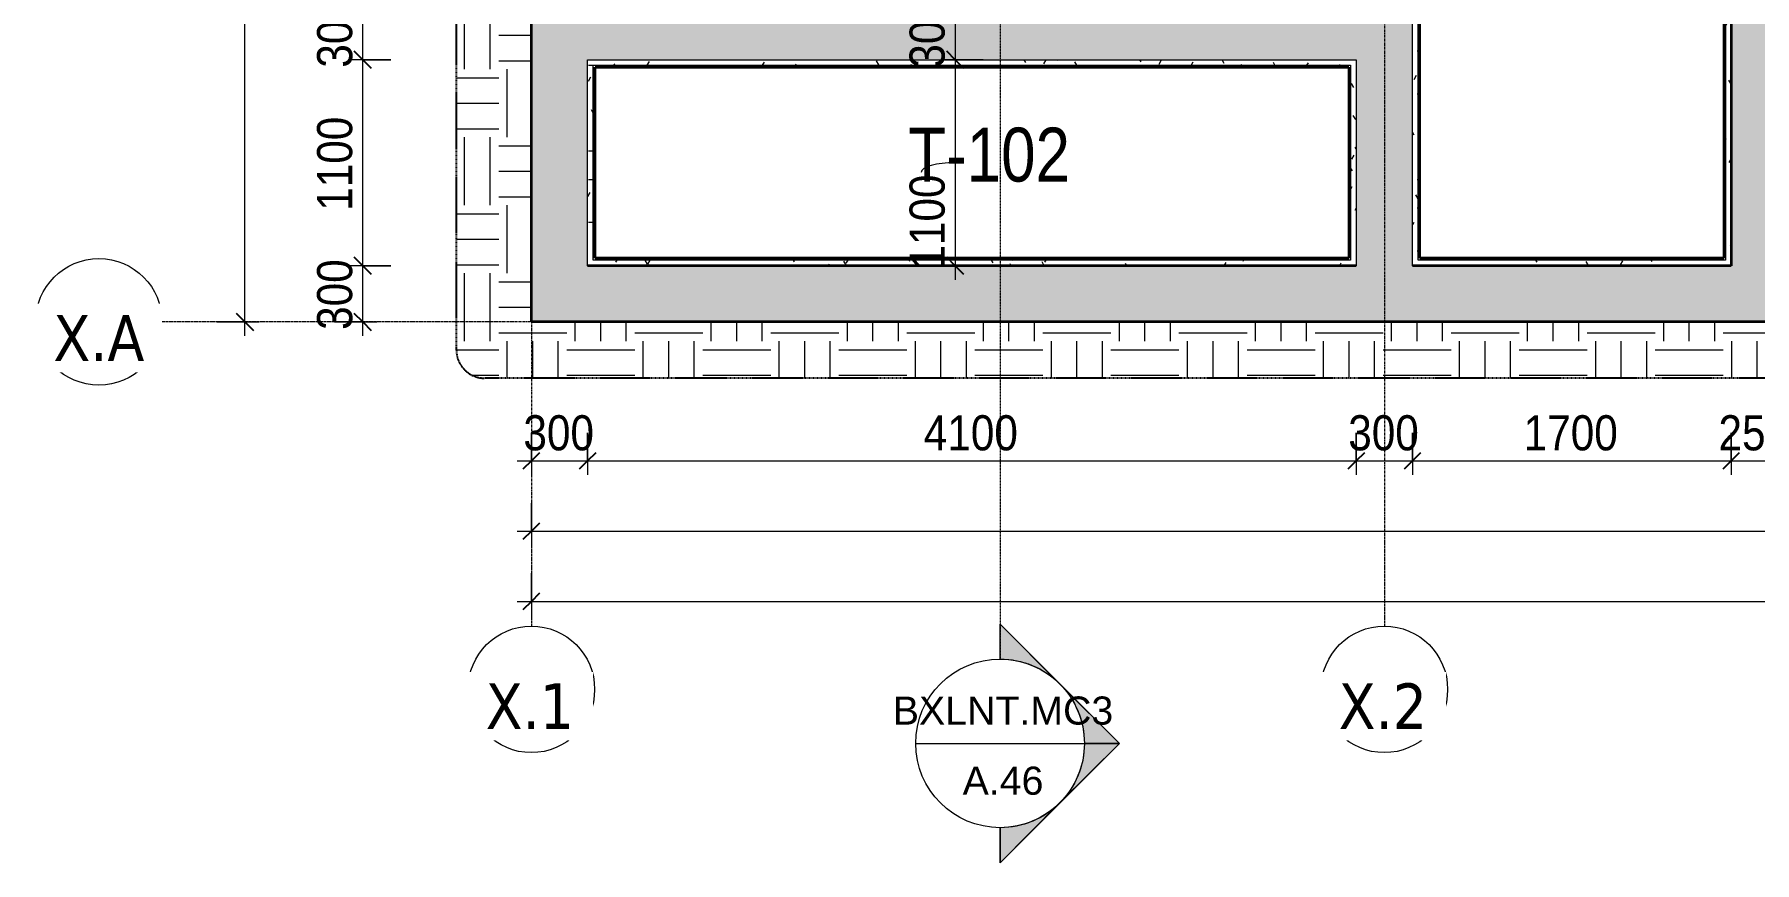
# Model space of a CAD drawing. Header units: millimetres. Extents: x 83532 to 228915, y -7302 to 22802.
# Drawn here: x 83532 to 92708, y 12051 to 16471 of the extents above; entities that cross this region are included whole.
import ezdxf

# ---------------------------------------------------------------- set-up
doc = ezdxf.new("R2010")
doc.units = ezdxf.units.MM
for name, pattern in [('Dash - Tight', [4.5, 3, -1.5]), ('Dash Dot 3_16_', [7.9375, 4.7625, -1.5875, 0, -1.5875]), ('Grid Line', [22.225, 12.7, -3.175, 3.175, -3.175]), ('Hidden', [7.14375, 4.7625, -2.38125])]:
    doc.linetypes.add(name, pattern=pattern)
for name, color, linetype, lineweight in [('A-ANNO-DIMS', 211, 'Continuous', 9), ('A-ANNO-DIMS-75', 211, 'Continuous', 9), ('A-DETL-GENF-1', 9, 'Continuous', 18), ('A-DETL-GENF-2', 92, 'Dash - Tight', 18), ('A-DETL-GENF-3', 92, 'Hidden', 25), ('A-DETL-MEDM', 33, 'Continuous', 35), ('A-DETL-THIN', 151, 'Continuous', 18), ('A-WALL', 113, 'Continuous', 18), ('A-WALL-PATT-1', 111, 'Continuous', 18), ('G-ANNO-SYMB', 111, 'Continuous', 9), ('G-ANNO-SYMB-1', 111, 'Dash Dot 3_16_', 18), ('G-IMPT-1', 7, 'Continuous', 18), ('I-WALL-1', 2, 'Continuous', 35), ('M-EQPM', 50, 'Continuous', 18), ('S-GRID-1', 1, 'Grid Line', 9), ('S-GRID-IDEN', 1, 'Continuous', 9)]:
    doc.layers.add(name, color=color, linetype=linetype, lineweight=lineweight)
doc.styles.add('Arial', font='arial.ttf', dxfattribs={"height": 150})
doc.styles.add('Tahoma_B', font='tahomabd.ttf', dxfattribs={"height": 243.75})
doc.styles.add('UTM Avo', font='', dxfattribs={"width": 0.9, "height": 187.5})
doc.styles.add('VNI-Helve-Condense', font='', dxfattribs={"height": 288})
doc.styles.get('UTM Avo').set_extended_font_data('UTM Avo')
doc.styles.get('VNI-Helve-Condense').set_extended_font_data('VNI-Helve-Condense')
doc.dimstyles.new('1_Dim_chi_tiet_2_5', dxfattribs={"dimscale": 304.8, "dimtxt": 187.368928, "dimasz": 0.295276, "dimexe": 0.246063, "dimexo": 0.0625, "dimgap": 0.024606, "dimtad": 1, "dimdec": 0, "dimrnd": 5, "dimzin": 0, "dimdsep": 46, "dimtxsty": 'UTM Avo', "dimblk1": 'OBLIQUE', "dimblk2": 'OBLIQUE', "dimsah": 1, "dimcen": 0.09, "dimdle": 0.246063, "dimazin": 0, "dimtfac": 1, "dimtdec": 4, "dimtix": 1, "dimtmove": 0, "dimatfit": 3, "dimfxl": 0.492126, "dimfxlon": 1, "dimtvp": 1, "dimtolj": 1, "dimtzin": 0, "dimarcsym": 2})
doc.dimstyles.new('1_Dim_chi_tiet_2_5_1', dxfattribs={"dimscale": 304.8, "dimtxt": 187.368928, "dimasz": 0.295276, "dimexe": 0.246063, "dimexo": 0.0625, "dimgap": 0.024606, "dimtad": 1, "dimdec": 0, "dimrnd": 5, "dimzin": 0, "dimdsep": 46, "dimtxsty": 'UTM Avo', "dimblk1": 'OBLIQUE', "dimblk2": 'OBLIQUE', "dimsah": 1, "dimcen": 0.09, "dimdle": 0.246063, "dimazin": 0, "dimtfac": 1, "dimtdec": 4, "dimtix": 1, "dimtmove": 1, "dimatfit": 3, "dimfxl": 0.492126, "dimfxlon": 1, "dimtvp": 1, "dimtolj": 1, "dimtzin": 0, "dimarcsym": 2})
pattern_1 = [(0, (0, 0), (304.8, 76.2), [25.146, -203.454, 25.146, -203.454, -1219.2]), (0, (0, 0), (304.8, 76.2), [-457.2, 25.146, -432.054, 25.146, -203.454, -533.4]), (0, (0, 0), (304.8, 76.2), [-1143, 25.146, -127.254, 25.146, -355.854]), (120, (114.3, 38.1), (-218.391136, 225.864543), [25.146, -203.454, 25.146, -203.454, -1219.2]), (120, (114.3, 38.1), (-218.391136, 225.864543), [-457.2, 25.146, -432.054, 25.146, -203.454, -533.4]), (120, (114.3, 38.1), (-218.391136, 225.864543), [-1143, 25.146, -127.254, 25.146, -355.854]), (240, (152.4, 190.5), (-86.408864, -302.064543), [25.146, -203.454, 25.146, -203.454, -1219.2]), (240, (152.4, 190.5), (-86.408864, -302.064543), [-457.2, 25.146, -432.054, 25.146, -203.454, -533.4]), (240, (152.4, 190.5), (-86.408864, -302.064543), [-1143, 25.146, -127.254, 25.146, -355.854])]
pattern_2 = [(63.435, (1790.26, 104.33), (-0.0014, 1524.001), [532.463, -2875.304]), (63.435, (266.26, 104.33), (-0.0014, 1524.001), [532.463, -2875.304]), (63.435, (2519.8, 398.8), (-0.0014, 1524.001), [532.463, -2875.304]), (63.435, (995.8, 398.8), (-0.0014, 1524.001), [532.463, -2875.304]), (63.435, (2409.4, 294.83), (-0.0014, 1524.001), [532.463, -2875.304]), (63.435, (885.4, 294.83), (-0.0014, 1524.001), [532.463, -2875.304]), (63.435, (2296.8, 890.1), (-0.0014, 1524.001), [258.802, -3148.965]), (63.435, (772.8, 890.1), (-0.0014, 1524.001), [258.802, -3148.965]), (63.435, (2223.2, 797.95), (-0.0014, 1524.001), [532.463, -2875.304]), (63.435, (699.2, 797.95), (-0.0014, 1524.001), [532.463, -2875.304]), (63.435, (2236.2, 864.1), (-0.0014, 1524.001), [532.463, -2875.304]), (63.435, (712.2, 864.1), (-0.0014, 1524.001), [532.463, -2875.304]), (63.435, (1621.35, 573.94), (-0.0014, 1524.001), [532.463, -2875.304]), (63.435, (97.35, 573.94), (-0.0014, 1524.001), [532.463, -2875.304]), (63.435, (1634.34, 651.9), (-0.0014, 1524.001), [532.463, -2875.304]), (63.435, (110.34, 651.9), (-0.0014, 1524.001), [532.463, -2875.304]), (63.435, (1637.84, 708.1), (-0.0014, 1524.001), [532.463, -2875.304]), (63.435, (113.84, 708.1), (-0.0014, 1524.001), [532.463, -2875.304])]

# ---------------------------------------------------------------- blocks, each defined once
blk = doc.blocks.new('TKTC_BE NGAM TANG HAM_260130 - TKTC_XREF_260130_MB BE NGAM TANG HAM_dwg-4017279-TKCS_BỂ XLNT - MẶT BẰNG ĐÁY BỂ')
at = {"layer": 'G-IMPT-1', "insert": (-114527.1, -148798.2), "char_height": 288, "width": 1097.641, "attachment_point": 2, "line_spacing_factor": 1.081022, "style": 'VNI-Helve-Condense'}
blk.add_mtext('T-102', dxfattribs=at)
blk = doc.blocks.new('TKTC_BE NGAM TANG HAM_260130 - TKTC_BE NGAM TANG HAM_260130-2131746-TKCS_BỂ XLNT - MẶT BẰNG ĐÁY BỂ')
blk.add_blockref('TKTC_BE NGAM TANG HAM_260130 - TKTC_XREF_260130_MB BE NGAM TANG HAM_dwg-4017279-TKCS_BỂ XLNT - MẶT BẰNG ĐÁY BỂ', (169499.1, 147535))
blk = doc.blocks.new('BORDER VIEW - BORDER VIEW-3417079-TKCS_BỂ XLNT - MẶT BẰNG ĐÁY BỂ')
at = {"layer": 'A-DETL-GENF-3'}
for p, q in [((0, 150), (0, 6669)), ((15844.7, 0), (150, 0))]:
    blk.add_line(p, q, dxfattribs=at)
blk.add_arc((150, 150), 150, 180, 270, dxfattribs=at)
blk = doc.blocks.new('Section - M_Section Head - Filled-352373-TKCS_BỂ XLNT - MẶT BẰNG ĐÁY BỂ')
at = {"layer": 'G-ANNO-SYMB'}
h = blk.add_hatch(color=256, dxfattribs=at)
edge = h.paths.add_edge_path()
edge.add_line((-6, 8.49), (-6, 6))
edge.add_arc((-6, 0), 6, 90, 135)
edge.add_line((-10.24, 4.24), (-6, 8.49))
h = blk.add_hatch(color=256, dxfattribs=at)
edge = h.paths.add_edge_path()
edge.add_line((-6, 8.49), (-1.76, 4.24))
edge.add_arc((-6, 0), 6, 45, 90)
edge.add_line((-6, 6), (-6, 8.49))
h = blk.add_hatch(color=256, dxfattribs=at)
edge = h.paths.add_edge_path()
edge.add_line((-14.49, 0), (-10.24, 4.24))
edge.add_arc((-6, 0), 6, 135, 180)
edge.add_line((-12, 0), (-14.49, 0))
h = blk.add_hatch(color=256, dxfattribs=at)
edge = h.paths.add_edge_path()
edge.add_line((2.49, 0), (0, 0))
edge.add_arc((-6, 0), 6, 360, 405)
edge.add_line((-1.76, 4.24), (2.49, 0))
for p, q in [((-6, 8.49), (-14.49, 0)), ((-6, 8.49), (-10.24, 4.24)), ((-6, 8.49), (2.49, 0)), ((-6, 6), (-6, 8.49)), ((-6, 8.49), (-6, 6)), ((-1.76, 4.24), (-6, 8.49)), ((-10.24, 4.24), (-14.49, 0)), ((2.49, 0), (-1.76, 4.24)), ((-14.49, 0), (-12, 0)), ((0, 0), (2.49, 0)), ((-12, 0), (-14.49, 0)), ((0, 0), (2.49, 0))]:
    blk.add_line(p, q, dxfattribs=at)
for start, end in [(360, 180), (90, 135), (45, 90), (135, 180), (360, 45), (180, 360)]:
    blk.add_arc((-6, 0), 6, start, end, dxfattribs=at)
blk = doc.blocks.new('Grid - M_Grid Head - Circle-353313-TKCS_BỂ XLNT - MẶT BẰNG ĐÁY BỂ')
at = {"layer": 'S-GRID-IDEN'}
blk.add_circle((0, 0), 4.5, dxfattribs=at)
blk = doc.blocks.new('DIMBLOCK1-TKCS_BỂ XLNT - MẶT BẰNG ĐÁY BỂ')
at = {"layer": 'A-ANNO-DIMS-75'}
for p, q in [((86182.6, 13970.3), (86182.6, 13745.3)), ((86182.6, 13820.3), (86182.6, 13970.3)), ((101032.6, 13970.3), (101032.6, 13745.3)), ((101032.6, 13820.3), (101032.6, 13970.3)), ((86107.6, 13820.3), (101032.6, 13820.3))]:
    blk.add_line(p, q, dxfattribs=at)
at = {"layer": 'A-ANNO-DIMS-75', "lineweight": 25}
for p, q in [((86182.6, 13820.3), (86227.6, 13865.3)), ((101032.6, 13820.3), (101077.6, 13865.3)), ((86182.6, 13820.3), (86137.6, 13775.3)), ((101032.6, 13820.3), (100987.6, 13775.3))]:
    blk.add_line(p, q, dxfattribs=at)
at = {"layer": 'A-ANNO-DIMS-75', "color": 0, "insert": (93286.6, 14063.9), "char_height": 187.5, "width": 770.294, "attachment_point": 1, "line_spacing_factor": 1.110334, "style": 'UTM Avo'}
blk.add_mtext('14850', dxfattribs=at)
blk = doc.blocks.new('_Oblique')
at = {"color": 0, "linetype": 'ByBlock', "lineweight": -2}
blk.add_line((-0.5, -0.5), (0.5, 0.5), dxfattribs=at)
blk = doc.blocks.new('DIMBLOCK3-TKCS_BỂ XLNT - MẶT BẰNG ĐÁY BỂ')
at = {"layer": 'A-ANNO-DIMS-75'}
for p, q in [((86182.6, 13595.3), (86182.6, 13370.3)), ((86182.6, 13445.3), (86182.6, 13595.3)), ((101332.6, 13595.3), (101332.6, 13370.3)), ((101332.6, 13445.3), (101332.6, 13595.3)), ((86107.6, 13445.3), (101407.6, 13445.3))]:
    blk.add_line(p, q, dxfattribs=at)
at = {"layer": 'A-ANNO-DIMS-75', "lineweight": 25}
for p, q in [((86182.6, 13445.3), (86227.6, 13490.3)), ((101332.6, 13445.3), (101377.6, 13490.3)), ((86182.6, 13445.3), (86137.6, 13400.3)), ((101332.6, 13445.3), (101287.6, 13400.3))]:
    blk.add_line(p, q, dxfattribs=at)
at = {"layer": 'A-ANNO-DIMS-75', "color": 0, "insert": (93436.6, 13688.9), "char_height": 187.5, "width": 770.294, "attachment_point": 1, "line_spacing_factor": 1.110334, "style": 'UTM Avo'}
blk.add_mtext('15150', dxfattribs=at)
blk = doc.blocks.new('DIMBLOCK23-TKCS_BỂ XLNT - MẶT BẰNG ĐÁY BỂ')
at = {"layer": 'A-ANNO-DIMS-75'}
for p, q in [((86182.6, 14345.3), (86182.6, 14120.3)), ((86182.6, 14195.3), (86182.6, 14345.3)), ((86482.6, 14345.3), (86482.6, 14120.3)), ((86482.6, 14195.3), (86482.6, 14345.3)), ((86107.6, 14195.3), (86482.6, 14195.3))]:
    blk.add_line(p, q, dxfattribs=at)
at = {"layer": 'A-ANNO-DIMS-75', "lineweight": 25}
for p, q in [((86182.6, 14195.3), (86227.6, 14240.3)), ((86482.6, 14195.3), (86527.6, 14240.3)), ((86182.6, 14195.3), (86137.6, 14150.3)), ((86482.6, 14195.3), (86437.6, 14150.3))]:
    blk.add_line(p, q, dxfattribs=at)
at = {"layer": 'A-ANNO-DIMS-75', "color": 0, "insert": (86140, 14438.9), "char_height": 187.5, "width": 462.177, "attachment_point": 1, "line_spacing_factor": 1.110334, "style": 'UTM Avo'}
blk.add_mtext('300', dxfattribs=at)
blk = doc.blocks.new('DIMBLOCK24-TKCS_BỂ XLNT - MẶT BẰNG ĐÁY BỂ')
at = {"layer": 'A-ANNO-DIMS-75'}
for p, q in [((86482.6, 14345.3), (86482.6, 14120.3)), ((86482.6, 14195.3), (86482.6, 14345.3)), ((90582.6, 14345.3), (90582.6, 14120.3)), ((90582.6, 14195.3), (90582.6, 14345.3)), ((86482.6, 14195.3), (90582.6, 14195.3))]:
    blk.add_line(p, q, dxfattribs=at)
at = {"layer": 'A-ANNO-DIMS-75', "lineweight": 25}
for p, q in [((86482.6, 14195.3), (86527.6, 14240.3)), ((90582.6, 14195.3), (90627.6, 14240.3)), ((86482.6, 14195.3), (86437.6, 14150.3)), ((90582.6, 14195.3), (90537.6, 14150.3))]:
    blk.add_line(p, q, dxfattribs=at)
at = {"layer": 'A-ANNO-DIMS-75', "color": 0, "insert": (88275.8, 14438.9), "char_height": 187.5, "width": 616.236, "attachment_point": 1, "line_spacing_factor": 1.110334, "style": 'UTM Avo'}
blk.add_mtext('4100', dxfattribs=at)
blk = doc.blocks.new('DIMBLOCK25-TKCS_BỂ XLNT - MẶT BẰNG ĐÁY BỂ')
at = {"layer": 'A-ANNO-DIMS-75'}
for p, q in [((90582.6, 14345.3), (90582.6, 14120.3)), ((90582.6, 14195.3), (90582.6, 14345.3)), ((90882.6, 14345.3), (90882.6, 14120.3)), ((90882.6, 14195.3), (90882.6, 14345.3)), ((90582.6, 14195.3), (90882.6, 14195.3))]:
    blk.add_line(p, q, dxfattribs=at)
at = {"layer": 'A-ANNO-DIMS-75', "lineweight": 25}
for p, q in [((90582.6, 14195.3), (90627.6, 14240.3)), ((90882.6, 14195.3), (90927.6, 14240.3)), ((90582.6, 14195.3), (90537.6, 14150.3)), ((90882.6, 14195.3), (90837.6, 14150.3))]:
    blk.add_line(p, q, dxfattribs=at)
at = {"layer": 'A-ANNO-DIMS-75', "color": 0, "insert": (90540, 14438.9), "char_height": 187.5, "width": 462.177, "attachment_point": 1, "line_spacing_factor": 1.110334, "style": 'UTM Avo'}
blk.add_mtext('300', dxfattribs=at)
blk = doc.blocks.new('DIMBLOCK26-TKCS_BỂ XLNT - MẶT BẰNG ĐÁY BỂ')
at = {"layer": 'A-ANNO-DIMS-75'}
for p, q in [((90882.6, 14345.3), (90882.6, 14120.3)), ((90882.6, 14195.3), (90882.6, 14345.3)), ((92582.6, 14345.3), (92582.6, 14120.3)), ((92582.6, 14195.3), (92582.6, 14345.3)), ((90882.6, 14195.3), (92582.6, 14195.3))]:
    blk.add_line(p, q, dxfattribs=at)
at = {"layer": 'A-ANNO-DIMS-75', "lineweight": 25}
for p, q in [((90882.6, 14195.3), (90927.6, 14240.3)), ((92582.6, 14195.3), (92627.6, 14240.3)), ((90882.6, 14195.3), (90837.6, 14150.3)), ((92582.6, 14195.3), (92537.6, 14150.3))]:
    blk.add_line(p, q, dxfattribs=at)
at = {"layer": 'A-ANNO-DIMS-75', "color": 0, "insert": (91475.8, 14438.9), "char_height": 187.5, "width": 616.236, "attachment_point": 1, "line_spacing_factor": 1.110334, "style": 'UTM Avo'}
blk.add_mtext('1700', dxfattribs=at)
blk = doc.blocks.new('DIMBLOCK27-TKCS_BỂ XLNT - MẶT BẰNG ĐÁY BỂ')
at = {"layer": 'A-ANNO-DIMS-75'}
for p, q in [((92582.6, 14345.3), (92582.6, 14120.3)), ((92582.6, 14195.3), (92582.6, 14345.3)), ((92832.6, 14345.3), (92832.6, 14120.3)), ((92832.6, 14195.3), (92832.6, 14345.3)), ((92582.6, 14195.3), (92832.6, 14195.3))]:
    blk.add_line(p, q, dxfattribs=at)
at = {"layer": 'A-ANNO-DIMS-75', "lineweight": 25}
for p, q in [((92582.6, 14195.3), (92627.6, 14240.3)), ((92832.6, 14195.3), (92877.6, 14240.3)), ((92582.6, 14195.3), (92537.6, 14150.3)), ((92832.6, 14195.3), (92787.6, 14150.3))]:
    blk.add_line(p, q, dxfattribs=at)
at = {"layer": 'A-ANNO-DIMS-75', "color": 0, "insert": (92515, 14438.9), "char_height": 187.5, "width": 462.177, "attachment_point": 1, "line_spacing_factor": 1.110334, "style": 'UTM Avo'}
blk.add_mtext('250', dxfattribs=at)
blk = doc.blocks.new('DIMBLOCK34-TKCS_BỂ XLNT - MẶT BẰNG ĐÁY BỂ')
at = {"layer": 'A-ANNO-DIMS-75'}
for p, q in [((85433, 15236.9), (85208, 15236.9)), ((85283, 14861.9), (85283, 15236.9)), ((85283, 15236.9), (85433, 15236.9)), ((85133, 14936.9), (85358, 14936.9)), ((85283, 14936.9), (85133, 14936.9))]:
    blk.add_line(p, q, dxfattribs=at)
at = {"layer": 'A-ANNO-DIMS-75', "lineweight": 25}
for p, q in [((85283, 15236.9), (85238, 15281.9)), ((85283, 15236.9), (85328, 15191.9)), ((85283, 14936.9), (85238, 14981.9)), ((85283, 14936.9), (85328, 14891.9))]:
    blk.add_line(p, q, dxfattribs=at)
at = {"layer": 'A-ANNO-DIMS-75', "color": 0, "insert": (85039.4, 14894.4), "char_height": 187.5, "width": 462.177, "attachment_point": 1, "rotation": 90, "line_spacing_factor": 1.110334, "style": 'UTM Avo'}
blk.add_mtext('300', dxfattribs=at)
blk = doc.blocks.new('DIMBLOCK35-TKCS_BỂ XLNT - MẶT BẰNG ĐÁY BỂ')
at = {"layer": 'A-ANNO-DIMS-75'}
for p, q in [((85433, 16336.3), (85208, 16336.3)), ((85283, 15236.9), (85283, 16336.3)), ((85283, 16336.3), (85433, 16336.3)), ((85433, 15236.9), (85208, 15236.9)), ((85283, 15236.9), (85433, 15236.9))]:
    blk.add_line(p, q, dxfattribs=at)
at = {"layer": 'A-ANNO-DIMS-75', "lineweight": 25}
for p, q in [((85283, 16336.3), (85238, 16381.3)), ((85283, 16336.3), (85328, 16291.3)), ((85283, 15236.9), (85238, 15281.9)), ((85283, 15236.9), (85328, 15191.9))]:
    blk.add_line(p, q, dxfattribs=at)
at = {"layer": 'A-ANNO-DIMS-75', "color": 0, "insert": (85039.4, 15529.9), "char_height": 187.5, "width": 616.236, "attachment_point": 1, "rotation": 90, "line_spacing_factor": 1.110334, "style": 'UTM Avo'}
blk.add_mtext('1100', dxfattribs=at)
blk = doc.blocks.new('DIMBLOCK36-TKCS_BỂ XLNT - MẶT BẰNG ĐÁY BỂ')
at = {"layer": 'A-ANNO-DIMS-75'}
for p, q in [((85433, 16636.3), (85208, 16636.3)), ((85283, 16336.3), (85283, 16636.3)), ((85283, 16636.3), (85433, 16636.3)), ((85433, 16336.3), (85208, 16336.3)), ((85283, 16336.3), (85433, 16336.3))]:
    blk.add_line(p, q, dxfattribs=at)
at = {"layer": 'A-ANNO-DIMS-75', "lineweight": 25}
for p, q in [((85283, 16636.3), (85238, 16681.3)), ((85283, 16636.3), (85328, 16591.3)), ((85283, 16336.3), (85238, 16381.3)), ((85283, 16336.3), (85328, 16291.3))]:
    blk.add_line(p, q, dxfattribs=at)
at = {"layer": 'A-ANNO-DIMS-75', "color": 0, "insert": (85039.4, 16293.7), "char_height": 187.5, "width": 462.177, "attachment_point": 1, "rotation": 90, "line_spacing_factor": 1.110334, "style": 'UTM Avo'}
blk.add_mtext('300', dxfattribs=at)
blk = doc.blocks.new('DIMBLOCK39-TKCS_BỂ XLNT - MẶT BẰNG ĐÁY BỂ')
at = {"layer": 'A-ANNO-DIMS-75', "lineweight": 25}
for p, q in [((84654.7, 21086.9), (84609.7, 21131.9)), ((84654.7, 21086.9), (84699.7, 21041.9)), ((84654.7, 14936.9), (84609.7, 14981.9)), ((84654.7, 14936.9), (84699.7, 14891.9))]:
    blk.add_line(p, q, dxfattribs=at)
at = {"layer": 'A-ANNO-DIMS-75'}
for p, q in [((84654.7, 14861.9), (84654.7, 21161.9)), ((84504.7, 21086.9), (84729.7, 21086.9)), ((84654.7, 21086.9), (84504.7, 21086.9)), ((84504.7, 14936.9), (84729.7, 14936.9)), ((84654.7, 14936.9), (84504.7, 14936.9))]:
    blk.add_line(p, q, dxfattribs=at)
at = {"layer": 'A-ANNO-DIMS-75', "color": 0, "insert": (84411.1, 17755.2), "char_height": 187.5, "width": 616.236, "attachment_point": 1, "rotation": 90, "line_spacing_factor": 1.110334, "style": 'UTM Avo'}
blk.add_mtext('6150', dxfattribs=at)
blk = doc.blocks.new('DIMBLOCK43-TKCS_BỂ XLNT - MẶT BẰNG ĐÁY BỂ')
at = {"layer": 'A-ANNO-DIMS-75'}
for p, q in [((88593.3, 16636.3), (88368.3, 16636.3)), ((88443.3, 16636.3), (88443.3, 16336.3)), ((88443.3, 16636.3), (88593.3, 16636.3)), ((88593.3, 16336.3), (88368.3, 16336.3)), ((88443.3, 16336.3), (88593.3, 16336.3))]:
    blk.add_line(p, q, dxfattribs=at)
at = {"layer": 'A-ANNO-DIMS-75', "lineweight": 25}
for p, q in [((88443.3, 16636.3), (88398.3, 16681.3)), ((88443.3, 16636.3), (88488.3, 16591.3)), ((88443.3, 16336.3), (88398.3, 16381.3)), ((88443.3, 16336.3), (88488.3, 16291.3))]:
    blk.add_line(p, q, dxfattribs=at)
at = {"layer": 'A-ANNO-DIMS-75', "color": 0, "insert": (88199.7, 16293.7), "char_height": 187.5, "width": 462.177, "attachment_point": 1, "rotation": 90, "line_spacing_factor": 1.110334, "style": 'UTM Avo'}
blk.add_mtext('300', dxfattribs=at)
blk = doc.blocks.new('DIMBLOCK44-TKCS_BỂ XLNT - MẶT BẰNG ĐÁY BỂ')
at = {"layer": 'A-ANNO-DIMS-75'}
for p, q in [((88593.3, 16336.3), (88368.3, 16336.3)), ((88443.3, 16336.3), (88443.3, 15161.9)), ((88443.3, 16336.3), (88593.3, 16336.3)), ((88593.3, 15236.9), (88368.3, 15236.9)), ((88443.3, 15236.9), (88593.3, 15236.9))]:
    blk.add_line(p, q, dxfattribs=at)
at = {"layer": 'A-ANNO-DIMS-75', "lineweight": 25}
for p, q in [((88443.3, 16336.3), (88398.3, 16381.3)), ((88443.3, 16336.3), (88488.3, 16291.3)), ((88443.3, 15236.9), (88398.3, 15281.9)), ((88443.3, 15236.9), (88488.3, 15191.9))]:
    blk.add_line(p, q, dxfattribs=at)
at = {"layer": 'A-ANNO-DIMS-75'}
blk.add_ellipse((88443.3, 15735.1), major_axis=(181, 0), ratio=0.284851, start_param=1.570796, end_param=3.141593, dxfattribs=at)
at = {"layer": 'A-ANNO-DIMS-75', "color": 0, "insert": (88199.7, 15221.5), "char_height": 187.5, "width": 616.236, "attachment_point": 1, "rotation": 90, "line_spacing_factor": 1.110334, "style": 'UTM Avo'}
blk.add_mtext('1100', dxfattribs=at)

msp = doc.modelspace()

# ---------------------------------------------------------------- hatches: boundary and pattern name
at = {"layer": 'A-DETL-GENF-1'}
h = msp.add_hatch(dxfattribs=at)
h.set_pattern_fill('FP_4', color=256, style=0, pattern_type=2)
h.set_pattern_definition([(0, (0, 0), (362.902, 362.902), [362.902, -362.902]), (0, (0, 136.1), (362.902, 362.902), [362.902, -362.902]), (0, (0, 272.18), (362.902, 362.902), [362.902, -362.902]), (90, (45.36, 317.54), (-362.902, 362.902), [362.902, -362.902]), (90, (181.45, 317.54), (-362.902, 362.902), [362.902, -362.902]), (90, (317.54, 317.54), (-362.902, 362.902), [362.902, -362.902])])
h.paths.add_polyline_path([(93867.2, 14636.9), (101627.3, 14636.9), (101666.1, 14642), (101702.3, 14657), (101733.4, 14680.9), (101757.2, 14711.9), (101772.2, 14748.1), (101777.3, 14786.9), (101777.3, 21306), (101772.2, 21344.8), (101757.2, 21381), (101733.4, 21412), (101702.3, 21435.9), (101666.1, 21450.9), (101627.3, 21456), (101332.6, 21456), (101332.6, 14936.9), (86182.6, 14936.9), (86182.6, 21456), (85932.6, 21456), (85893.7, 21450.9), (85857.6, 21435.9), (85826.5, 21412), (85802.7, 21381), (85787.7, 21344.8), (85782.6, 21306), (85782.6, 14786.9), (85787.7, 14748.1), (85802.7, 14711.9), (85826.5, 14680.9), (85857.6, 14657), (85893.7, 14642), (85932.6, 14636.9), (91764.1, 14636.9)])
h = msp.add_hatch(dxfattribs=at)
h.set_pattern_fill('FP_3', color=256, style=0, pattern_type=2)
h.set_pattern_definition([(50, (0, 0), (546.5526, -47.8174), [57.15, -628.65]), (355, (0, 0), (-105.7283, 573.17), [45.72, -502.92]), (100.451, (45.55, -4), (440.8275, 525.35), [48.57, -534.27]), (46.184, (0, 152.4), (813.2367, -126.1284), [85.725, -942.975]), (96.636, (67.8, 141.9), (712.2074, 742.2826), [72.855, -801.405]), (351.184, (0, 152.4), (712.215, 742.276), [68.58, -754.38]), (21, (76.2, 114.3), (454.8433, -306.796), [57.15, -628.65]), (326, (76.2, 114.3), (185.4063, 552.5638), [45.72, -502.92]), (71.451, (114.1, 88.73), (640.2512, 245.764), [48.57, -534.27]), (37.5, (0, 0), (9.26637, 253.66504), [5.029, -491.795, 5.029, -505.511, -504.825]), (37.5, (0, 0), (9.26637, 253.66504), [-1007.364, 5.029, -499.796]), (7.5, (0, 0), (200.45944, 300.5414), [5.029, -286.055, 5.029, -480.365, -192.405]), (7.5, (0, 0), (200.45944, 300.5414), [-776.478, 5.029, -187.376]), (327.5, (-169.93, 0), (406.77284, -17.18643), [5.029, -185.471, 5.029, -589.331, -788.67]), (327.5, (-169.93, 0), (406.77284, -17.18643), [-784.86, 5.029, -783.641]), (317.5, (-246.13, 0), (444.3881, 76.2803), [5.029, -242.621, 5.029, -389.687, -560.07]), (317.5, (-246.13, 0), (444.3881, 76.2803), [-642.366, 5.029, -555.041]), (45, (0, 0), (-188.5854, 188.5854), []), (45, (0, 285.75), (-188.5854, 188.5854), [])])
h.paths.add_polyline_path([(89660.9, 14936.9), (101332.6, 14936.9), (101332.6, 21087.2), (86182.6, 21087.2), (86182.6, 14936.9), (87557.8, 14936.9)])
h.paths.add_polyline_path([(89660.9, 15236.9), (86482.6, 15236.9), (86482.6, 16336.3), (90582.6, 16336.3), (90582.6, 15236.9)])
h.paths.add_polyline_path([(94767.6, 15236.9), (94767.6, 20787.2), (97782.6, 20787.2), (97782.6, 15236.9), (95970.4, 15236.9)])
h.paths.add_polyline_path([(90882.6, 15236.9), (90882.6, 20787.2), (92582.6, 20787.2), (92582.6, 15236.9), (91764.1, 15236.9)])
h.paths.add_polyline_path([(92832.6, 15236.9), (92832.6, 20787.2), (94517.6, 20787.2), (94517.6, 15236.9), (93867.2, 15236.9)])
h.paths.add_polyline_path([(98032.6, 15236.9), (98032.6, 17536.9), (99582.6, 17536.9), (99582.6, 15236.9), (98073.5, 15236.9)])
h.paths.add_polyline_path([(99832.6, 15236.9), (99832.6, 17536.9), (101032.6, 17536.9), (101032.6, 15236.9), (100176.6, 15236.9)])
h.paths.add_polyline_path([(89232.6, 16636.3), (88132.6, 16636.3), (88132.6, 19036.9), (89232.6, 19036.9), (89232.6, 17845)])
h.paths.add_polyline_path([(87882.6, 16636.3), (86482.6, 16636.3), (86482.6, 20786.9), (87882.6, 20786.9), (87882.6, 17845)])
h.paths.add_polyline_path([(90582.6, 16636.3), (89482.6, 16636.3), (89482.6, 19036.9), (90582.6, 19036.9), (90582.6, 17845)])
h.paths.add_polyline_path([(98073.5, 17786.9), (98032.6, 17786.9), (98032.6, 20787.2), (101032.6, 20787.2), (101032.6, 17786.9), (100176.6, 17786.9)])
h.paths.add_polyline_path([(90582.6, 19286.9), (88132.6, 19286.9), (88132.6, 20786.9), (90582.6, 20786.9), (90582.6, 19720.1)])
at = {"layer": 'A-WALL-PATT-1'}
h = msp.add_hatch(dxfattribs=at)
h.set_pattern_fill('FP_1', color=256, style=0, pattern_type=2)
h.set_pattern_definition(pattern_1)
h.paths.add_polyline_path([(90912.6, 15236.9), (90912.6, 20786.9), (90882.6, 20786.9), (90882.6, 15236.9)])
h = msp.add_hatch(dxfattribs=at)
h.set_pattern_fill('FP_2', color=256, style=0, pattern_type=2)
h.set_pattern_definition(pattern_2)
h.paths.add_polyline_path([(90912.6, 15266.9), (90922.6, 15266.9), (90922.6, 20756.9), (90912.6, 20756.9), (90912.6, 15970)])
h = msp.add_hatch(dxfattribs=at)
h.set_pattern_fill('FP_2', color=256, style=0, pattern_type=2)
h.set_pattern_definition(pattern_2)
h.paths.add_polyline_path([(92552.6, 15276.9), (92552.6, 20746.9), (92542.6, 20746.9), (92542.6, 15276.9)])
h = msp.add_hatch(dxfattribs=at)
h.set_pattern_fill('FP_1', color=256, style=0, pattern_type=2)
h.set_pattern_definition(pattern_1)
h.paths.add_polyline_path([(92582.6, 15266.9), (92582.6, 20756.9), (92552.6, 20756.9), (92552.6, 15266.9)])
h = msp.add_hatch(dxfattribs=at)
h.set_pattern_fill('FP_1', color=256, style=0, pattern_type=2)
h.set_pattern_definition(pattern_1)
h.paths.add_polyline_path([(86512.6, 15236.9), (86512.6, 16336.3), (86482.6, 16336.3), (86482.6, 15236.9)])
h = msp.add_hatch(dxfattribs=at)
h.set_pattern_fill('FP_1', color=256, style=0, pattern_type=2)
h.set_pattern_definition(pattern_1)
h.paths.add_polyline_path([(90552.6, 16306.3), (90552.6, 16336.3), (86512.6, 16336.3), (86512.6, 16306.3), (90542.6, 16306.3)])
h = msp.add_hatch(dxfattribs=at)
h.set_pattern_fill('FP_1', color=256, style=0, pattern_type=2)
h.set_pattern_definition(pattern_1)
h.paths.add_polyline_path([(90582.6, 15266.9), (90582.6, 16336.3), (90552.6, 16336.3), (90552.6, 15266.9)])
h = msp.add_hatch(dxfattribs=at)
h.set_pattern_fill('FP_2', color=256, style=0, pattern_type=2)
h.set_pattern_definition(pattern_2)
h.paths.add_polyline_path([(86512.6, 15266.9), (86522.6, 15266.9), (86522.6, 16306.3), (86512.6, 16306.3), (86512.6, 15970)])
h = msp.add_hatch(dxfattribs=at)
h.set_pattern_fill('FP_2', color=256, style=0, pattern_type=2)
h.set_pattern_definition(pattern_2)
h.paths.add_polyline_path([(90542.6, 16296.3), (90542.6, 16306.3), (86522.6, 16306.3), (86522.6, 16296.3), (89660.9, 16296.3)])
h = msp.add_hatch(dxfattribs=at)
h.set_pattern_fill('FP_1', color=256, style=0, pattern_type=2)
h.set_pattern_definition(pattern_1)
h.paths.add_polyline_path([(90582.6, 15236.9), (90582.6, 15266.9), (86512.6, 15266.9), (86512.6, 15236.9), (89660.9, 15236.9)])
h = msp.add_hatch(dxfattribs=at)
h.set_pattern_fill('FP_1', color=256, style=0, pattern_type=2)
h.set_pattern_definition(pattern_1)
h.paths.add_polyline_path([(92582.6, 15236.9), (92582.6, 15266.9), (90912.6, 15266.9), (90912.6, 15236.9), (91764.1, 15236.9)])

# ---------------------------------------------------------------- linework, layer by layer
at = {"layer": 'A-DETL-MEDM'}
for p, q in [((86182.6, 14936.9), (86182.6, 21456)), ((92582.6, 20787.2), (92582.6, 15236.9)), ((90582.6, 15236.9), (86482.6, 15236.9)), ((92582.6, 15236.9), (90882.6, 15236.9)), ((101332.6, 14936.9), (86182.6, 14936.9))]:
    msp.add_line(p, q, dxfattribs=at)
at = {"layer": 'A-DETL-THIN'}
for p, q in [((90882.6, 15236.9), (90882.6, 20787.2)), ((86482.6, 15236.9), (86482.6, 16336.3)), ((86482.6, 16336.3), (90582.6, 16336.3)), ((90582.6, 16336.3), (90582.6, 15236.9))]:
    msp.add_line(p, q, dxfattribs=at)
at = {"layer": 'A-WALL'}
for p, q in [((90912.6, 15266.9), (90912.6, 20756.9)), ((92552.6, 20756.9), (92552.6, 15266.9)), ((86512.6, 15266.9), (86512.6, 16306.3)), ((86512.6, 16306.3), (90552.6, 16306.3)), ((90552.6, 16306.3), (90552.6, 15266.9)), ((90552.6, 15266.9), (86512.6, 15266.9)), ((92552.6, 15266.9), (90912.6, 15266.9))]:
    msp.add_line(p, q, dxfattribs=at)
at = {"layer": 'G-ANNO-SYMB'}
msp.add_line((88232.6, 12687.7), (89132.6, 12687.7), dxfattribs=at)
at = {"layer": 'G-ANNO-SYMB-1'}
msp.add_line((88682.6, 22221.6), (88682.6, 13137.7), dxfattribs=at)
at = {"layer": 'I-WALL-1'}
for p, q in [((90922.6, 15276.9), (90922.6, 20746.9)), ((92542.6, 20746.9), (92542.6, 15276.9)), ((86522.6, 15276.9), (86522.6, 16296.3)), ((86522.6, 16296.3), (90542.6, 16296.3)), ((90542.6, 16296.3), (90542.6, 15276.9)), ((90542.6, 15276.9), (86522.6, 15276.9)), ((92542.6, 15276.9), (90922.6, 15276.9))]:
    msp.add_line(p, q, dxfattribs=at)
at = {"layer": 'S-GRID-1'}
for p, q in [((86182.6, 19716.3), (86182.6, 15188.3)), ((90732.6, 19716.3), (90732.6, 15188.3)), ((86182.6, 15188.3), (86182.6, 13313.3)), ((90732.6, 15188.3), (90732.6, 13313.3)), ((101464.9, 14936.9), (86088.1, 14936.9))]:
    msp.add_line(p, q, dxfattribs=at)

# ---------------------------------------------------------------- block references
at = {"layer": 'A-DETL-GENF-2'}
msp.add_blockref('BORDER VIEW - BORDER VIEW-3417079-TKCS_BỂ XLNT - MẶT BẰNG ĐÁY BỂ', (85782.6, 14636.9), dxfattribs=at)
at = {"layer": 'G-ANNO-SYMB', "extrusion": (0, 0, -1), "xscale": 74.99999999999996, "yscale": 74.99999999999996, "zscale": 74.99999999999996, "rotation": 90.00000000000053}
msp.add_blockref('Section - M_Section Head - Filled-352373-TKCS_BỂ XLNT - MẶT BẰNG ĐÁY BỂ', (-88682.6, 13137.7), dxfattribs=at)
at = {"layer": 'M-EQPM'}
msp.add_blockref('TKTC_BE NGAM TANG HAM_260130 - TKTC_BE NGAM TANG HAM_260130-2131746-TKCS_BỂ XLNT - MẶT BẰNG ĐÁY BỂ', (33652.6, 17236.9), dxfattribs=at)
at = {"layer": 'S-GRID-IDEN', "xscale": 74.99999999999996, "yscale": 74.99999999999996, "zscale": 74.99999999999996}
for p, rotation in [((83875.6, 14936.9), 89.9999999999998), ((86182.6, 12975.8), 180), ((90732.6, 12975.8), 180)]:
    msp.add_blockref('Grid - M_Grid Head - Circle-353313-TKCS_BỂ XLNT - MẶT BẰNG ĐÁY BỂ', p, dxfattribs=dict(at, rotation=rotation))

# ---------------------------------------------------------------- texts
at = {"layer": 'G-ANNO-SYMB', "char_height": 150, "attachment_point": 5, "line_spacing_factor": 0.936439, "style": 'Arial'}
for s, insert, width in [('\\pt952.5,1905,2857.5,3810,4762.5,5715,6667.5,7620,8572.5,9525,10477.5,11430,12382.5,13335,14287.5,15240,16192.5,17145,18097.5,19050,20002.5,20955,21907.5,22860,23812.5,24765,25717.5,26670,27622.5,28575,29527.5,30480;BXLNT.MC3', (88698.5, 12861.7), 1200.75), ('\\pt952.5,1905,2857.5,3810,4762.5,5715,6667.5,7620,8572.5,9525,10477.5,11430,12382.5,13335,14287.5,15240,16192.5,17145,18097.5,19050,20002.5,20955,21907.5,22860,23812.5,24765,25717.5,26670,27622.5,28575,29527.5,30480;A.46', (88698.5, 12487.5), 446.25)]:
    msp.add_mtext(s, dxfattribs=dict(at, insert=insert, width=width))

# ---------------------------------------------------------------- dimensions: what is measured, and where the dimension line sits
at = {"layer": 'A-ANNO-DIMS'}
for base, p1, p2, override, picture, middle in [((84654.7, 21086.9), (84504.7, 14936.9), (84504.7, 21086.9), {"dimpost": '<>', "dimfxl": 6150}, 'DIMBLOCK39-TKCS_BỂ XLNT - MẶT BẰNG ĐÁY BỂ', (84550.1, 18011.9)), ((85283, 16636.3), (85433, 16336.3), (85433, 16636.3), {"dimpost": '<>', "dimfxl": 300}, 'DIMBLOCK36-TKCS_BỂ XLNT - MẶT BẰNG ĐÁY BỂ', (85178.5, 16486.3)), ((88443.3, 16336.3), (88593.3, 16636.3), (88593.3, 16336.3), {"dimpost": '<>', "dimfxl": 300}, 'DIMBLOCK43-TKCS_BỂ XLNT - MẶT BẰNG ĐÁY BỂ', (88338.8, 16486.3)), ((85283, 16336.3), (85433, 15236.9), (85433, 16336.3), {"dimpost": '<>', "dimfxl": 1099.374347}, 'DIMBLOCK35-TKCS_BỂ XLNT - MẶT BẰNG ĐÁY BỂ', (85178.5, 15786.6)), ((85283, 15236.9), (85133, 14936.9), (85433, 15236.9), {"dimpost": '<>', "dimfxl": 424.264069}, 'DIMBLOCK34-TKCS_BỂ XLNT - MẶT BẰNG ĐÁY BỂ', (85178.5, 15086.9))]:
    dim = msp.add_linear_dim(base=base, p1=p1, p2=p2, angle=90, dimstyle='1_Dim_chi_tiet_2_5', override=override, dxfattribs=at)
    dim.commit()
    dim.dimension.update_dxf_attribs({"geometry": picture, "text_midpoint": middle})
dim = msp.add_linear_dim(base=(88443.3, 15236.9), p1=(88593.3, 16336.3), p2=(88593.3, 15236.9), angle=90, dimstyle='1_Dim_chi_tiet_2_5_1', override={"dimpost": '<>', "dimfxl": 1099.374347}, dxfattribs=at)
dim.commit()
dim.dimension.update_dxf_attribs({"geometry": 'DIMBLOCK44-TKCS_BỂ XLNT - MẶT BẰNG ĐÁY BỂ', "text_midpoint": (88324.7, 15529.7), "dimtype": 160, "text_rotation": 90})
for base, p1, p2, override, picture, middle in [((86482.6, 14195.3), (86182.6, 14345.3), (86482.6, 14345.3), {"dimpost": '<>', "dimfxl": 300}, 'DIMBLOCK23-TKCS_BỂ XLNT - MẶT BẰNG ĐÁY BỂ', (86332.6, 14299.8)), ((90582.6, 14195.3), (86482.6, 14345.3), (90582.6, 14345.3), {"dimpost": '<>', "dimfxl": 4100}, 'DIMBLOCK24-TKCS_BỂ XLNT - MẶT BẰNG ĐÁY BỂ', (88532.6, 14299.8)), ((90882.6, 14195.3), (90582.6, 14345.3), (90882.6, 14345.3), {"dimpost": '<>', "dimfxl": 300}, 'DIMBLOCK25-TKCS_BỂ XLNT - MẶT BẰNG ĐÁY BỂ', (90732.6, 14299.8)), ((92582.6, 14195.3), (90882.6, 14345.3), (92582.6, 14345.3), {"dimpost": '<>', "dimfxl": 1700}, 'DIMBLOCK26-TKCS_BỂ XLNT - MẶT BẰNG ĐÁY BỂ', (91732.6, 14299.8)), ((92832.6, 14195.3), (92582.6, 14345.3), (92832.6, 14345.3), {"dimpost": '<>', "dimfxl": 250}, 'DIMBLOCK27-TKCS_BỂ XLNT - MẶT BẰNG ĐÁY BỂ', (92707.6, 14299.8)), ((101032.6, 13820.3), (86182.6, 13970.3), (101032.6, 13970.3), {"dimpost": '<>', "dimfxl": 14850}, 'DIMBLOCK1-TKCS_BỂ XLNT - MẶT BẰNG ĐÁY BỂ', (93607.6, 13924.8)), ((101332.6, 13445.3), (86182.6, 13595.3), (101332.6, 13595.3), {"dimpost": '<>', "dimfxl": 15150}, 'DIMBLOCK3-TKCS_BỂ XLNT - MẶT BẰNG ĐÁY BỂ', (93757.6, 13549.8))]:
    dim = msp.add_linear_dim(base=base, p1=p1, p2=p2, dimstyle='1_Dim_chi_tiet_2_5', override=override, dxfattribs=at)
    dim.commit()
    dim.dimension.update_dxf_attribs({"geometry": picture, "text_midpoint": middle})

# ---------------------------------------------------------------- next in the draw order: texts
at = {"layer": 'S-GRID-IDEN', "char_height": 243.75, "attachment_point": 5, "line_spacing_factor": 0.996129, "style": 'Tahoma_B', "bg_fill": 3, "box_fill_scale": 1.25, "bg_fill_color": 256, "bg_fill_true_color": 13158600, "bg_fill_transparency": 0}
for s, insert, width in [('\\pt952.49944,1904.99888,2857.50075,3810.00019,4762.49962,5714.99906,6667.50094,7620.00037,8572.49981,9524.99925,10477.50113,11430.00056,12382.5,13334.99944,14287.49888,15240.00075,16192.50019,17144.99963,18097.49906,19050.00094,20002.50038,20954.99981,21907.49925,22860.00113,23812.50056,24765,25717.49944,26669.99887,27622.50075,28575.00019,29527.49963,30479.99906;X.A', (83875.3, 14851), 565.5), ('\\pt952.49944,1904.99888,2857.50075,3810.00019,4762.49962,5714.99906,6667.50094,7620.00037,8572.49981,9524.99925,10477.50113,11430.00056,12382.5,13334.99944,14287.49888,15240.00075,16192.50019,17144.99963,18097.49906,19050.00094,20002.50038,20954.99981,21907.49925,22860.00113,23812.50056,24765,25717.49944,26669.99887,27622.50075,28575.00019,29527.49963,30479.99906;X.1', (86174.5, 12886.1), 550.5), ('\\pt952.49944,1904.99888,2857.50075,3810.00019,4762.49962,5714.99906,6667.50094,7620.00037,8572.49981,9524.99925,10477.50113,11430.00056,12382.5,13334.99944,14287.49888,15240.00075,16192.50019,17144.99963,18097.49906,19050.00094,20002.50038,20954.99981,21907.49925,22860.00113,23812.50056,24765,25717.49944,26669.99887,27622.50075,28575.00019,29527.49963,30479.99906;X.2', (90724.5, 12886.1), 550.5)]:
    msp.add_mtext(s, dxfattribs=dict(at, insert=insert, width=width))

# ---------------------------------------------------------------- next in the draw order: linework, layer by layer
at = {"layer": 'S-GRID-1'}
msp.add_line((86088.1, 14936.9), (84213.1, 14936.9), dxfattribs=at)

doc.saveas('drawing.dxf')
